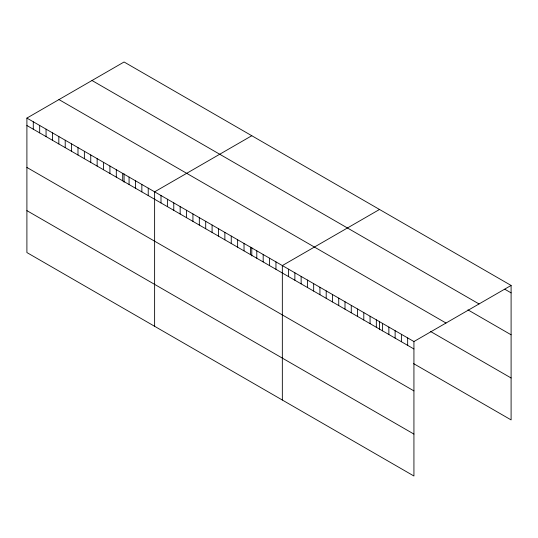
<?xml version="1.0" encoding="UTF-8"?>
<svg xmlns="http://www.w3.org/2000/svg" width="538" height="538" viewBox="0 0 538 538"><rect width="100%" height="100%" fill="white"/><g stroke="black" fill="none" stroke-linecap="round" stroke-linejoin="round"><path stroke-width="0.81" d="M26.9 118.091L413.93 341.543L413.93 476.009L26.9 252.557L26.9 118.091L124.07 61.991L511.1 285.443L511.1 419.909L413.628 363.634M251.791 135.731L154.621 191.831L154.621 326.297M379.512 209.47L282.336 265.57L282.336 400.037M413.93 341.543L511.1 285.443M504.832 289.256L511.1 292.874M92.005 80.505L479.035 303.957M467.932 309.868L511.1 334.791M58.965 99.577L445.995 323.029M430.333 331.354L511.1 377.985M26.9 125.522L413.93 348.974M26.9 167.446L413.93 390.897M26.9 210.64L413.93 434.085M407.663 337.925L407.663 345.356M401.395 334.306L401.395 341.738M395.127 330.688L395.127 338.12M388.866 327.07L388.866 334.501M382.599 323.452L382.599 330.883M379.512 321.294L379.512 329.68M376.331 319.834L376.331 327.265M370.063 316.216L370.063 323.647M363.796 312.598L363.796 320.029M357.535 308.98L357.535 316.411M351.267 305.362L351.267 312.793M344.999 301.744L344.999 309.175M338.732 298.126L338.732 305.557M332.471 294.508L332.471 301.946M326.203 290.89L326.203 298.328M319.935 287.279L319.935 294.71M313.667 283.661L313.667 291.092M307.4 280.042L307.4 287.474M301.139 276.424L301.139 283.856M294.871 272.806L294.871 280.237M288.603 269.188L288.603 276.619M275.954 261.885L275.954 269.316M269.565 258.193L269.565 265.624M263.183 254.508L263.183 261.939M256.794 250.822L256.794 258.253M251.791 247.561L251.791 255.94M250.405 247.137L250.405 254.568M244.023 243.445L244.023 250.876M237.635 239.76L237.635 247.191M231.253 236.074L231.253 243.506M224.864 232.389L224.864 239.82M218.482 228.697L218.482 236.135M212.093 225.012L212.093 232.443M205.704 221.326L205.704 228.758M199.322 217.641L199.322 225.072M192.934 213.949L192.934 221.387M186.551 210.264L186.551 217.695M180.163 206.579L180.163 214.01M173.774 202.893L173.774 210.324M167.392 199.208L167.392 206.639M161.003 195.516L161.003 202.947M148.232 188.145L148.232 195.576M141.85 184.46L141.85 191.891M135.462 180.768L135.462 188.199M129.073 177.083L129.073 184.514M124.07 173.821L124.07 182.207M122.691 173.397L122.691 180.829M116.302 169.712L116.302 177.143M109.92 166.02L109.92 173.451M103.531 162.335L103.531 169.766M97.143 158.649L97.143 166.081M90.761 154.964L90.761 162.395M84.372 151.272L84.372 158.71M77.99 147.587L77.99 155.018M71.601 143.902L71.601 151.333M65.219 140.216L65.219 147.647M58.83 136.524L58.83 143.962M52.442 132.839L52.442 140.27M46.06 129.154L46.06 136.585M39.671 125.468L39.671 132.899M33.289 121.783L33.289 129.214"/></g></svg>
